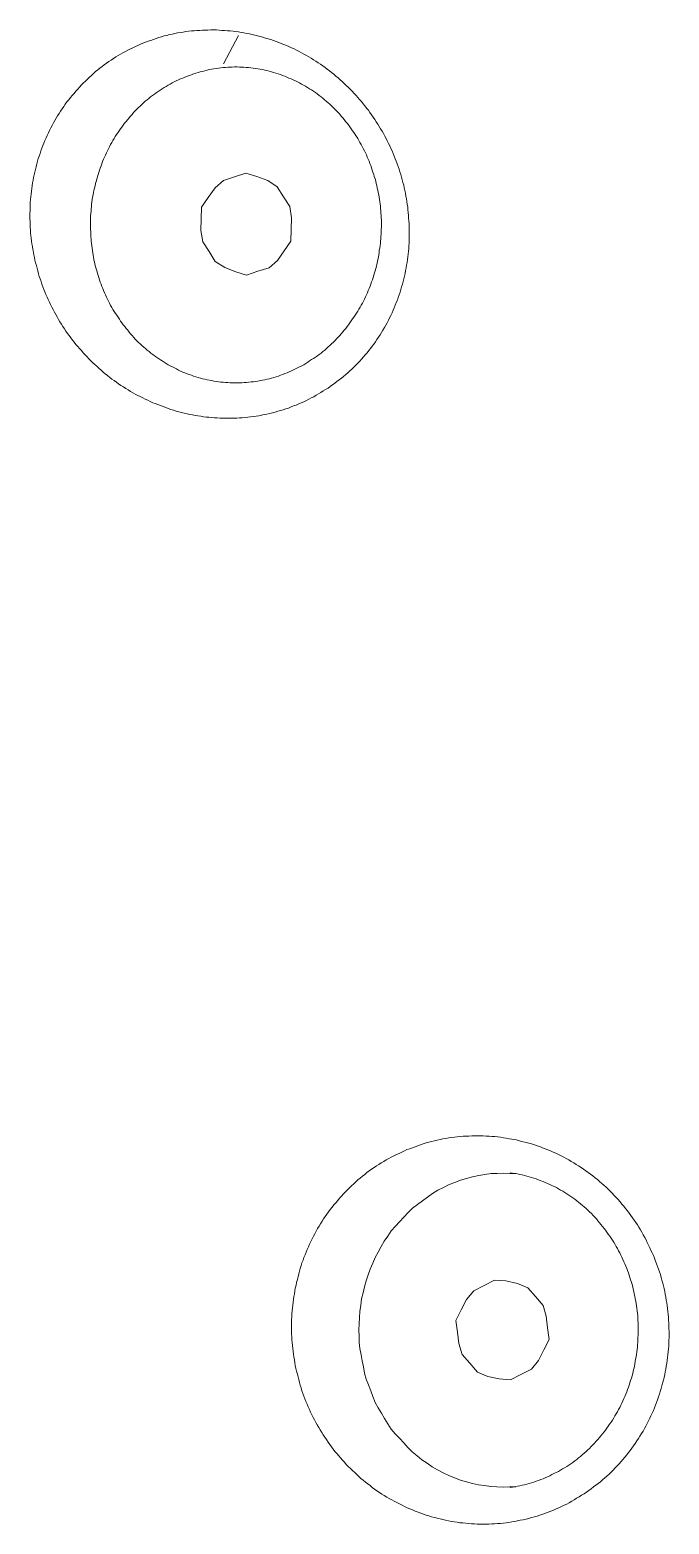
# Model space of a CAD drawing. Extents: x -5208 to -4788, y -2139 to -1842.
# Drawn here: x -5032.27 to -5026.02, y -2055.17 to -2040.55 of the extents above; entities that cross this region are included whole.
import ezdxf

# ---------------------------------------------------------------- set-up
doc = ezdxf.new("R2010")
doc.units = 0
doc.header["$LTSCALE"] = 7
doc.layers.add('Trimetric', color=7, linetype='CONTINUOUS')

msp = doc.modelspace()

# ---------------------------------------------------------------- linework, layer by layer
at = {"layer": 'Trimetric', "color": 0, "linetype": 'Continuous', "lineweight": 18}
for points in [[(-5030.283, -2040.562), (-5030.311, -2040.561), (-5030.338, -2040.559), (-5030.365, -2040.557), (-5030.392, -2040.555), (-5030.419, -2040.553), (-5030.446, -2040.551), (-5030.473, -2040.55), (-5030.5, -2040.551), (-5030.528, -2040.552), (-5030.555, -2040.553), (-5030.582, -2040.554), (-5030.609, -2040.555), (-5030.636, -2040.556), (-5030.663, -2040.558), (-5030.69, -2040.561), (-5030.717, -2040.564), (-5030.744, -2040.567), (-5030.771, -2040.572), (-5030.798, -2040.576), (-5030.825, -2040.58), (-5030.851, -2040.586), (-5030.878, -2040.591), (-5030.904, -2040.597), (-5030.931, -2040.604), (-5030.957, -2040.61), (-5030.983, -2040.618), (-5031.009, -2040.626), (-5031.035, -2040.635), (-5031.06, -2040.644), (-5031.086, -2040.653), (-5031.112, -2040.662), (-5031.137, -2040.671), (-5031.163, -2040.68), (-5031.188, -2040.691), (-5031.212, -2040.702), (-5031.237, -2040.714), (-5031.261, -2040.726), (-5031.286, -2040.737), (-5031.311, -2040.749), (-5031.335, -2040.761), (-5031.359, -2040.774), (-5031.382, -2040.787), (-5031.406, -2040.801), (-5031.429, -2040.815), (-5031.452, -2040.83), (-5031.475, -2040.845), (-5031.497, -2040.86), (-5031.519, -2040.876), (-5031.541, -2040.892), (-5031.563, -2040.908), (-5031.584, -2040.925), (-5031.605, -2040.942), (-5031.627, -2040.959), (-5031.647, -2040.977), (-5031.666, -2040.996), (-5031.686, -2041.014), (-5031.706, -2041.033), (-5031.726, -2041.052), (-5031.746, -2041.07), (-5031.765, -2041.089), (-5031.783, -2041.11), (-5031.801, -2041.13), (-5031.819, -2041.151), (-5031.836, -2041.171), (-5031.854, -2041.192), (-5031.872, -2041.212), (-5031.889, -2041.233), (-5031.906, -2041.255), (-5031.922, -2041.277), (-5031.937, -2041.299), (-5031.953, -2041.321), (-5031.968, -2041.344), (-5031.983, -2041.367), (-5031.997, -2041.39), (-5032.011, -2041.413), (-5032.024, -2041.437), (-5032.038, -2041.46), (-5032.05, -2041.485), (-5032.063, -2041.509), (-5032.076, -2041.533), (-5032.087, -2041.557), (-5032.099, -2041.582), (-5032.11, -2041.607), (-5032.121, -2041.632), (-5032.131, -2041.657), (-5032.141, -2041.682), (-5032.151, -2041.707), (-5032.16, -2041.733), (-5032.169, -2041.758), (-5032.178, -2041.784), (-5032.186, -2041.81), (-5032.194, -2041.836), (-5032.201, -2041.862), (-5032.208, -2041.889), (-5032.214, -2041.915), (-5032.22, -2041.942), (-5032.227, -2041.968), (-5032.232, -2041.995), (-5032.237, -2042.021), (-5032.242, -2042.048), (-5032.246, -2042.075), (-5032.25, -2042.102), (-5032.253, -2042.129), (-5032.257, -2042.156), (-5032.259, -2042.183), (-5032.261, -2042.21), (-5032.264, -2042.237), (-5032.265, -2042.264), (-5032.266, -2042.291), (-5032.267, -2042.318), (-5032.268, -2042.345), (-5032.268, -2042.373), (-5032.268, -2042.4), (-5032.267, -2042.427), (-5032.266, -2042.454), (-5032.264, -2042.481), (-5032.263, -2042.508), (-5032.261, -2042.535), (-5032.258, -2042.562), (-5032.255, -2042.589), (-5032.252, -2042.616), (-5032.248, -2042.643), (-5032.243, -2042.67), (-5032.238, -2042.697), (-5032.233, -2042.723), (-5032.229, -2042.75), (-5032.224, -2042.777), (-5032.219, -2042.804), (-5032.212, -2042.83), (-5032.205, -2042.856), (-5032.197, -2042.882), (-5032.19, -2042.908), (-5032.183, -2042.935), (-5032.176, -2042.961), (-5032.168, -2042.987), (-5032.159, -2043.013), (-5032.15, -2043.038), (-5032.141, -2043.064), (-5032.131, -2043.089), (-5032.121, -2043.114), (-5032.111, -2043.139), (-5032.1, -2043.164), (-5032.089, -2043.189), (-5032.077, -2043.214), (-5032.066, -2043.238), (-5032.054, -2043.263), (-5032.041, -2043.287), (-5032.028, -2043.311), (-5032.016, -2043.335), (-5032.002, -2043.358), (-5031.988, -2043.382), (-5031.975, -2043.405), (-5031.96, -2043.428), (-5031.945, -2043.451), (-5031.931, -2043.474), (-5031.916, -2043.496), (-5031.9, -2043.519), (-5031.884, -2043.541), (-5031.868, -2043.563), (-5031.852, -2043.584), (-5031.835, -2043.606), (-5031.818, -2043.627), (-5031.8, -2043.648), (-5031.782, -2043.668), (-5031.764, -2043.688), (-5031.746, -2043.708), (-5031.728, -2043.728), (-5031.709, -2043.748), (-5031.691, -2043.769), (-5031.672, -2043.788), (-5031.652, -2043.806), (-5031.632, -2043.824), (-5031.612, -2043.843), (-5031.592, -2043.861), (-5031.572, -2043.88), (-5031.552, -2043.898), (-5031.531, -2043.915), (-5031.509, -2043.932), (-5031.488, -2043.949), (-5031.467, -2043.966), (-5031.445, -2043.981), (-5031.423, -2043.997), (-5031.401, -2044.013), (-5031.378, -2044.028), (-5031.355, -2044.043), (-5031.332, -2044.058), (-5031.309, -2044.072), (-5031.286, -2044.086), (-5031.262, -2044.1), (-5031.239, -2044.113), (-5031.214, -2044.125), (-5031.19, -2044.137), (-5031.166, -2044.149), (-5031.141, -2044.161), (-5031.117, -2044.173), (-5031.093, -2044.185), (-5031.068, -2044.197), (-5031.043, -2044.206), (-5031.017, -2044.216), (-5030.992, -2044.226), (-5030.966, -2044.235), (-5030.941, -2044.245), (-5030.916, -2044.254), (-5030.89, -2044.263), (-5030.864, -2044.271), (-5030.838, -2044.279), (-5030.812, -2044.286), (-5030.785, -2044.293), (-5030.759, -2044.299), (-5030.732, -2044.306), (-5030.706, -2044.311), (-5030.679, -2044.316), (-5030.653, -2044.321), (-5030.626, -2044.326), (-5030.599, -2044.33), (-5030.572, -2044.334), (-5030.545, -2044.337), (-5030.518, -2044.34), (-5030.491, -2044.342), (-5030.464, -2044.345), (-5030.437, -2044.346), (-5030.41, -2044.348), (-5030.382, -2044.349), (-5030.355, -2044.349), (-5030.328, -2044.349), (-5030.301, -2044.349), (-5030.274, -2044.349), (-5030.247, -2044.347), (-5030.22, -2044.346), (-5030.192, -2044.344), (-5030.165, -2044.342), (-5030.138, -2044.339), (-5030.111, -2044.336), (-5030.084, -2044.332), (-5030.058, -2044.328), (-5030.031, -2044.324), (-5030.004, -2044.319), (-5029.977, -2044.314), (-5029.951, -2044.308), (-5029.924, -2044.302), (-5029.898, -2044.296), (-5029.872, -2044.288), (-5029.845, -2044.281), (-5029.819, -2044.274), (-5029.794, -2044.266), (-5029.768, -2044.257), (-5029.742, -2044.249), (-5029.716, -2044.239), (-5029.691, -2044.229), (-5029.666, -2044.22), (-5029.641, -2044.209), (-5029.616, -2044.199), (-5029.591, -2044.187), (-5029.566, -2044.176), (-5029.542, -2044.164), (-5029.518, -2044.151), (-5029.494, -2044.139), (-5029.471, -2044.124), (-5029.447, -2044.11), (-5029.424, -2044.096), (-5029.401, -2044.082), (-5029.378, -2044.068), (-5029.354, -2044.054), (-5029.332, -2044.039), (-5029.31, -2044.022), (-5029.289, -2044.006), (-5029.267, -2043.989), (-5029.245, -2043.973), (-5029.224, -2043.957), (-5029.202, -2043.94), (-5029.182, -2043.922), (-5029.161, -2043.904), (-5029.141, -2043.886), (-5029.121, -2043.868), (-5029.102, -2043.849), (-5029.082, -2043.83), (-5029.063, -2043.81), (-5029.045, -2043.791), (-5029.026, -2043.771), (-5029.008, -2043.75), (-5028.991, -2043.73), (-5028.973, -2043.709), (-5028.956, -2043.688), (-5028.939, -2043.666), (-5028.923, -2043.644), (-5028.907, -2043.623), (-5028.891, -2043.601), (-5028.876, -2043.578), (-5028.861, -2043.555), (-5028.846, -2043.533), (-5028.832, -2043.51), (-5028.818, -2043.486), (-5028.804, -2043.463), (-5028.791, -2043.439), (-5028.778, -2043.415), (-5028.765, -2043.391), (-5028.753, -2043.367), (-5028.741, -2043.343), (-5028.729, -2043.318), (-5028.718, -2043.293), (-5028.707, -2043.268), (-5028.697, -2043.243), (-5028.687, -2043.218), (-5028.677, -2043.193), (-5028.668, -2043.167), (-5028.659, -2043.141), (-5028.651, -2043.116), (-5028.643, -2043.09), (-5028.635, -2043.063), (-5028.627, -2043.037), (-5028.62, -2043.011), (-5028.614, -2042.985), (-5028.608, -2042.958), (-5028.601, -2042.932), (-5028.596, -2042.905), (-5028.591, -2042.878), (-5028.586, -2042.852), (-5028.582, -2042.825), (-5028.578, -2042.798), (-5028.575, -2042.771), (-5028.571, -2042.744), (-5028.569, -2042.717), (-5028.566, -2042.69), (-5028.564, -2042.663), (-5028.563, -2042.636), (-5028.563, -2042.609), (-5028.562, -2042.582), (-5028.562, -2042.554), (-5028.562, -2042.527), (-5028.561, -2042.5), (-5028.561, -2042.473), (-5028.563, -2042.446), (-5028.565, -2042.419), (-5028.567, -2042.392), (-5028.569, -2042.365), (-5028.571, -2042.337), (-5028.574, -2042.31), (-5028.576, -2042.283), (-5028.58, -2042.256), (-5028.584, -2042.23), (-5028.588, -2042.203), (-5028.593, -2042.176), (-5028.598, -2042.149), (-5028.604, -2042.123), (-5028.609, -2042.096), (-5028.615, -2042.07), (-5028.622, -2042.043), (-5028.629, -2042.017), (-5028.636, -2041.991), (-5028.644, -2041.965), (-5028.652, -2041.939), (-5028.66, -2041.913), (-5028.669, -2041.887), (-5028.678, -2041.862), (-5028.687, -2041.836), (-5028.697, -2041.811), (-5028.708, -2041.786), (-5028.718, -2041.76), (-5028.728, -2041.735), (-5028.74, -2041.711), (-5028.751, -2041.686), (-5028.763, -2041.661), (-5028.775, -2041.637), (-5028.787, -2041.613), (-5028.8, -2041.589), (-5028.813, -2041.565), (-5028.826, -2041.541), (-5028.84, -2041.518), (-5028.854, -2041.495), (-5028.868, -2041.472), (-5028.883, -2041.449), (-5028.898, -2041.426), (-5028.913, -2041.404), (-5028.929, -2041.381), (-5028.945, -2041.359), (-5028.96, -2041.337), (-5028.977, -2041.316), (-5028.994, -2041.294), (-5029.011, -2041.273), (-5029.028, -2041.252), (-5029.046, -2041.232), (-5029.063, -2041.211), (-5029.081, -2041.191), (-5029.1, -2041.171), (-5029.119, -2041.151), (-5029.137, -2041.131), (-5029.157, -2041.112), (-5029.176, -2041.093), (-5029.196, -2041.075), (-5029.216, -2041.056), (-5029.236, -2041.038), (-5029.256, -2041.02), (-5029.277, -2041.002), (-5029.298, -2040.985), (-5029.319, -2040.968), (-5029.34, -2040.951), (-5029.362, -2040.935), (-5029.384, -2040.918), (-5029.406, -2040.903), (-5029.428, -2040.887), (-5029.451, -2040.872), (-5029.474, -2040.857), (-5029.496, -2040.842), (-5029.519, -2040.828), (-5029.543, -2040.814), (-5029.566, -2040.801), (-5029.59, -2040.787), (-5029.614, -2040.774), (-5029.638, -2040.762), (-5029.662, -2040.749), (-5029.686, -2040.737), (-5029.711, -2040.726), (-5029.736, -2040.714), (-5029.76, -2040.703), (-5029.785, -2040.693), (-5029.811, -2040.682), (-5029.836, -2040.673), (-5029.861, -2040.663), (-5029.887, -2040.654), (-5029.913, -2040.645), (-5029.939, -2040.637), (-5029.965, -2040.63), (-5029.991, -2040.623), (-5030.017, -2040.616), (-5030.044, -2040.609), (-5030.07, -2040.602), (-5030.096, -2040.595), (-5030.123, -2040.589), (-5030.149, -2040.585), (-5030.176, -2040.58), (-5030.203, -2040.576), (-5030.23, -2040.571), (-5030.257, -2040.567)], [(-5030.265, -2044.003), (-5030.288, -2044.002), (-5030.311, -2044.002), (-5030.333, -2044.001), (-5030.356, -2043.999), (-5030.379, -2043.997), (-5030.401, -2043.995), (-5030.424, -2043.992), (-5030.446, -2043.989), (-5030.469, -2043.985), (-5030.491, -2043.981), (-5030.514, -2043.977), (-5030.536, -2043.973), (-5030.558, -2043.967), (-5030.58, -2043.962), (-5030.602, -2043.956), (-5030.624, -2043.95), (-5030.646, -2043.943), (-5030.668, -2043.936), (-5030.689, -2043.929), (-5030.711, -2043.922), (-5030.732, -2043.914), (-5030.753, -2043.905), (-5030.774, -2043.897), (-5030.795, -2043.887), (-5030.815, -2043.878), (-5030.836, -2043.867), (-5030.856, -2043.857), (-5030.876, -2043.846), (-5030.896, -2043.836), (-5030.916, -2043.825), (-5030.936, -2043.814), (-5030.955, -2043.802), (-5030.974, -2043.789), (-5030.993, -2043.777), (-5031.012, -2043.764), (-5031.031, -2043.751), (-5031.05, -2043.739), (-5031.068, -2043.725), (-5031.086, -2043.712), (-5031.104, -2043.697), (-5031.122, -2043.683), (-5031.139, -2043.668), (-5031.156, -2043.653), (-5031.173, -2043.638), (-5031.189, -2043.622), (-5031.206, -2043.607), (-5031.222, -2043.591), (-5031.238, -2043.574), (-5031.253, -2043.558), (-5031.269, -2043.541), (-5031.284, -2043.524), (-5031.298, -2043.506), (-5031.312, -2043.489), (-5031.327, -2043.471), (-5031.341, -2043.453), (-5031.356, -2043.436), (-5031.369, -2043.417), (-5031.382, -2043.399), (-5031.394, -2043.38), (-5031.407, -2043.361), (-5031.42, -2043.342), (-5031.432, -2043.323), (-5031.445, -2043.304), (-5031.456, -2043.284), (-5031.468, -2043.265), (-5031.479, -2043.245), (-5031.49, -2043.225), (-5031.5, -2043.205), (-5031.51, -2043.184), (-5031.52, -2043.164), (-5031.529, -2043.143), (-5031.539, -2043.122), (-5031.548, -2043.101), (-5031.556, -2043.08), (-5031.565, -2043.059), (-5031.573, -2043.038), (-5031.58, -2043.017), (-5031.588, -2042.995), (-5031.595, -2042.973), (-5031.602, -2042.952), (-5031.609, -2042.93), (-5031.615, -2042.908), (-5031.621, -2042.886), (-5031.627, -2042.864), (-5031.632, -2042.842), (-5031.637, -2042.82), (-5031.642, -2042.798), (-5031.647, -2042.775), (-5031.651, -2042.753), (-5031.654, -2042.731), (-5031.657, -2042.708), (-5031.66, -2042.686), (-5031.663, -2042.663), (-5031.666, -2042.64), (-5031.669, -2042.618), (-5031.671, -2042.595), (-5031.672, -2042.573), (-5031.673, -2042.55), (-5031.674, -2042.527), (-5031.675, -2042.504), (-5031.676, -2042.482), (-5031.676, -2042.459), (-5031.677, -2042.436), (-5031.676, -2042.413), (-5031.675, -2042.391), (-5031.675, -2042.368), (-5031.673, -2042.345), (-5031.671, -2042.323), (-5031.669, -2042.3), (-5031.667, -2042.277), (-5031.665, -2042.255), (-5031.662, -2042.232), (-5031.659, -2042.21), (-5031.655, -2042.187), (-5031.651, -2042.165), (-5031.647, -2042.142), (-5031.642, -2042.12), (-5031.637, -2042.098), (-5031.631, -2042.076), (-5031.626, -2042.054), (-5031.621, -2042.032), (-5031.615, -2042.01), (-5031.609, -2041.988), (-5031.602, -2041.966), (-5031.595, -2041.945), (-5031.587, -2041.923), (-5031.58, -2041.902), (-5031.573, -2041.88), (-5031.565, -2041.859), (-5031.557, -2041.837), (-5031.549, -2041.816), (-5031.54, -2041.795), (-5031.53, -2041.775), (-5031.521, -2041.754), (-5031.511, -2041.734), (-5031.501, -2041.713), (-5031.49, -2041.693), (-5031.479, -2041.673), (-5031.469, -2041.653), (-5031.457, -2041.633), (-5031.445, -2041.614), (-5031.434, -2041.594), (-5031.421, -2041.575), (-5031.408, -2041.557), (-5031.395, -2041.538), (-5031.382, -2041.519), (-5031.369, -2041.501), (-5031.356, -2041.482), (-5031.343, -2041.464), (-5031.328, -2041.446), (-5031.314, -2041.429), (-5031.299, -2041.412), (-5031.284, -2041.394), (-5031.269, -2041.377), (-5031.255, -2041.36), (-5031.239, -2041.343), (-5031.223, -2041.327), (-5031.207, -2041.311), (-5031.191, -2041.295), (-5031.174, -2041.279), (-5031.157, -2041.264), (-5031.14, -2041.249), (-5031.123, -2041.235), (-5031.105, -2041.22), (-5031.088, -2041.206), (-5031.069, -2041.192), (-5031.051, -2041.178), (-5031.033, -2041.165), (-5031.014, -2041.152), (-5030.995, -2041.139), (-5030.976, -2041.127), (-5030.957, -2041.115), (-5030.937, -2041.103), (-5030.918, -2041.091), (-5030.898, -2041.08), (-5030.878, -2041.069), (-5030.858, -2041.059), (-5030.838, -2041.049), (-5030.817, -2041.039), (-5030.796, -2041.029), (-5030.775, -2041.021), (-5030.754, -2041.013), (-5030.733, -2041.005), (-5030.712, -2040.997), (-5030.69, -2040.989), (-5030.669, -2040.981), (-5030.647, -2040.973), (-5030.625, -2040.968), (-5030.603, -2040.962), (-5030.581, -2040.956), (-5030.559, -2040.95), (-5030.537, -2040.945), (-5030.515, -2040.939), (-5030.493, -2040.935), (-5030.471, -2040.931), (-5030.448, -2040.927), (-5030.426, -2040.924), (-5030.403, -2040.921), (-5030.38, -2040.919), (-5030.358, -2040.917), (-5030.335, -2040.916), (-5030.312, -2040.914), (-5030.29, -2040.914), (-5030.267, -2040.913), (-5030.244, -2040.913), (-5030.221, -2040.914), (-5030.199, -2040.915), (-5030.176, -2040.915), (-5030.153, -2040.917), (-5030.131, -2040.919), (-5030.108, -2040.921), (-5030.085, -2040.924), (-5030.063, -2040.927), (-5030.04, -2040.931), (-5030.018, -2040.935), (-5029.996, -2040.939), (-5029.973, -2040.944), (-5029.951, -2040.949), (-5029.929, -2040.955), (-5029.908, -2040.962), (-5029.886, -2040.968), (-5029.864, -2040.974), (-5029.842, -2040.98), (-5029.82, -2040.987), (-5029.799, -2040.996), (-5029.778, -2041.004), (-5029.757, -2041.013), (-5029.736, -2041.021), (-5029.715, -2041.029), (-5029.694, -2041.038), (-5029.673, -2041.048), (-5029.653, -2041.058), (-5029.633, -2041.069), (-5029.613, -2041.08), (-5029.593, -2041.091), (-5029.573, -2041.102), (-5029.554, -2041.114), (-5029.535, -2041.126), (-5029.515, -2041.138), (-5029.497, -2041.151), (-5029.478, -2041.164), (-5029.459, -2041.177), (-5029.441, -2041.191), (-5029.423, -2041.205), (-5029.405, -2041.219), (-5029.388, -2041.233), (-5029.371, -2041.248), (-5029.353, -2041.263), (-5029.336, -2041.278), (-5029.32, -2041.294), (-5029.303, -2041.309), (-5029.287, -2041.325), (-5029.271, -2041.342), (-5029.256, -2041.358), (-5029.24, -2041.375), (-5029.226, -2041.393), (-5029.211, -2041.41), (-5029.197, -2041.428), (-5029.183, -2041.445), (-5029.168, -2041.463), (-5029.154, -2041.48), (-5029.14, -2041.499), (-5029.128, -2041.518), (-5029.115, -2041.537), (-5029.102, -2041.555), (-5029.09, -2041.574), (-5029.077, -2041.593), (-5029.064, -2041.612), (-5029.053, -2041.632), (-5029.042, -2041.652), (-5029.031, -2041.671), (-5029.02, -2041.692), (-5029.01, -2041.712), (-5028.999, -2041.732), (-5028.989, -2041.753), (-5028.98, -2041.773), (-5028.971, -2041.794), (-5028.962, -2041.815), (-5028.953, -2041.836), (-5028.945, -2041.857), (-5028.936, -2041.878), (-5028.929, -2041.9), (-5028.922, -2041.921), (-5028.915, -2041.943), (-5028.908, -2041.965), (-5028.902, -2041.986), (-5028.895, -2042.008), (-5028.888, -2042.03), (-5028.883, -2042.052), (-5028.878, -2042.074), (-5028.874, -2042.097), (-5028.869, -2042.119), (-5028.864, -2042.141), (-5028.859, -2042.163), (-5028.855, -2042.186), (-5028.851, -2042.208), (-5028.848, -2042.231), (-5028.845, -2042.253), (-5028.842, -2042.276), (-5028.84, -2042.298), (-5028.838, -2042.321), (-5028.837, -2042.344), (-5028.835, -2042.366), (-5028.834, -2042.389), (-5028.833, -2042.412), (-5028.833, -2042.435), (-5028.833, -2042.457), (-5028.833, -2042.48), (-5028.834, -2042.503), (-5028.835, -2042.525), (-5028.836, -2042.548), (-5028.838, -2042.571), (-5028.839, -2042.594), (-5028.84, -2042.616), (-5028.843, -2042.639), (-5028.846, -2042.661), (-5028.849, -2042.684), (-5028.853, -2042.706), (-5028.856, -2042.729), (-5028.859, -2042.751), (-5028.862, -2042.774), (-5028.867, -2042.796), (-5028.872, -2042.818), (-5028.877, -2042.841), (-5028.882, -2042.863), (-5028.888, -2042.885), (-5028.894, -2042.907), (-5028.9, -2042.928), (-5028.907, -2042.95), (-5028.914, -2042.972), (-5028.921, -2042.994), (-5028.928, -2043.015), (-5028.936, -2043.036), (-5028.944, -2043.058), (-5028.952, -2043.079), (-5028.961, -2043.1), (-5028.97, -2043.121), (-5028.979, -2043.141), (-5028.989, -2043.162), (-5028.999, -2043.183), (-5029.009, -2043.203), (-5029.019, -2043.223), (-5029.03, -2043.243), (-5029.041, -2043.263), (-5029.052, -2043.283), (-5029.064, -2043.303), (-5029.076, -2043.322), (-5029.088, -2043.341), (-5029.101, -2043.36), (-5029.114, -2043.378), (-5029.127, -2043.397), (-5029.14, -2043.416), (-5029.153, -2043.434), (-5029.166, -2043.453), (-5029.181, -2043.47), (-5029.196, -2043.487), (-5029.211, -2043.505), (-5029.225, -2043.522), (-5029.24, -2043.539), (-5029.255, -2043.557), (-5029.27, -2043.573), (-5029.286, -2043.589), (-5029.302, -2043.606), (-5029.319, -2043.621), (-5029.336, -2043.637), (-5029.352, -2043.652), (-5029.369, -2043.667), (-5029.387, -2043.682), (-5029.404, -2043.696), (-5029.422, -2043.711), (-5029.44, -2043.724), (-5029.458, -2043.738), (-5029.477, -2043.751), (-5029.496, -2043.764), (-5029.515, -2043.776), (-5029.534, -2043.788), (-5029.553, -2043.8), (-5029.572, -2043.813), (-5029.592, -2043.825), (-5029.612, -2043.835), (-5029.632, -2043.846), (-5029.652, -2043.856), (-5029.673, -2043.866), (-5029.693, -2043.876), (-5029.713, -2043.886), (-5029.734, -2043.896), (-5029.755, -2043.905), (-5029.776, -2043.913), (-5029.797, -2043.921), (-5029.819, -2043.929), (-5029.84, -2043.936), (-5029.862, -2043.943), (-5029.884, -2043.949), (-5029.906, -2043.956), (-5029.928, -2043.962), (-5029.95, -2043.967), (-5029.972, -2043.972), (-5029.994, -2043.977), (-5030.016, -2043.981), (-5030.039, -2043.985), (-5030.061, -2043.989), (-5030.084, -2043.992), (-5030.106, -2043.994), (-5030.129, -2043.997), (-5030.152, -2043.999), (-5030.174, -2044), (-5030.197, -2044.002), (-5030.22, -2044.002), (-5030.243, -2044.003)], [(-5029.717, -2042.617), (-5029.715, -2042.502), (-5029.712, -2042.388), (-5029.729, -2042.278), (-5029.79, -2042.182), (-5029.852, -2042.085), (-5029.943, -2042.025), (-5030.051, -2041.984), (-5030.158, -2041.953), (-5030.267, -2041.989), (-5030.376, -2042.024), (-5030.459, -2042.096), (-5030.525, -2042.19), (-5030.591, -2042.284), (-5030.593, -2042.398), (-5030.596, -2042.513), (-5030.579, -2042.623), (-5030.517, -2042.719), (-5030.456, -2042.816), (-5030.364, -2042.876), (-5030.257, -2042.917), (-5030.15, -2042.948), (-5030.041, -2042.912), (-5029.931, -2042.877), (-5029.849, -2042.805), (-5029.783, -2042.711)], [(-5027.696, -2051.378), (-5027.724, -2051.376), (-5027.753, -2051.374), (-5027.781, -2051.373), (-5027.809, -2051.371), (-5027.837, -2051.369), (-5027.865, -2051.367), (-5027.894, -2051.367), (-5027.922, -2051.368), (-5027.95, -2051.369), (-5027.979, -2051.371), (-5028.007, -2051.372), (-5028.035, -2051.373), (-5028.063, -2051.374), (-5028.091, -2051.378), (-5028.119, -2051.381), (-5028.148, -2051.384), (-5028.175, -2051.389), (-5028.203, -2051.393), (-5028.231, -2051.398), (-5028.259, -2051.404), (-5028.287, -2051.409), (-5028.314, -2051.416), (-5028.342, -2051.423), (-5028.369, -2051.43), (-5028.396, -2051.438), (-5028.423, -2051.446), (-5028.45, -2051.456), (-5028.476, -2051.465), (-5028.503, -2051.475), (-5028.53, -2051.484), (-5028.556, -2051.494), (-5028.583, -2051.503), (-5028.608, -2051.516), (-5028.634, -2051.528), (-5028.659, -2051.54), (-5028.685, -2051.552), (-5028.711, -2051.564), (-5028.736, -2051.576), (-5028.761, -2051.59), (-5028.786, -2051.603), (-5028.81, -2051.618), (-5028.834, -2051.632), (-5028.858, -2051.647), (-5028.882, -2051.663), (-5028.905, -2051.679), (-5028.928, -2051.695), (-5028.951, -2051.712), (-5028.974, -2051.728), (-5028.996, -2051.746), (-5029.019, -2051.763), (-5029.041, -2051.781), (-5029.062, -2051.8), (-5029.082, -2051.819), (-5029.103, -2051.838), (-5029.124, -2051.857), (-5029.145, -2051.877), (-5029.165, -2051.896), (-5029.185, -2051.916), (-5029.204, -2051.937), (-5029.223, -2051.958), (-5029.242, -2051.979), (-5029.26, -2052.001), (-5029.279, -2052.022), (-5029.298, -2052.043), (-5029.315, -2052.065), (-5029.332, -2052.088), (-5029.349, -2052.11), (-5029.366, -2052.133), (-5029.382, -2052.157), (-5029.398, -2052.18), (-5029.413, -2052.204), (-5029.428, -2052.228), (-5029.442, -2052.252), (-5029.457, -2052.276), (-5029.471, -2052.301), (-5029.484, -2052.326), (-5029.498, -2052.351), (-5029.51, -2052.376), (-5029.523, -2052.402), (-5029.535, -2052.427), (-5029.546, -2052.453), (-5029.558, -2052.479), (-5029.569, -2052.505), (-5029.579, -2052.531), (-5029.59, -2052.557), (-5029.599, -2052.584), (-5029.609, -2052.611), (-5029.617, -2052.638), (-5029.626, -2052.665), (-5029.634, -2052.692), (-5029.641, -2052.719), (-5029.647, -2052.747), (-5029.654, -2052.774), (-5029.661, -2052.802), (-5029.667, -2052.829), (-5029.674, -2052.857), (-5029.68, -2052.884), (-5029.683, -2052.912), (-5029.687, -2052.94), (-5029.691, -2052.968), (-5029.695, -2052.996), (-5029.699, -2053.024), (-5029.703, -2053.052), (-5029.705, -2053.08), (-5029.707, -2053.109), (-5029.709, -2053.137), (-5029.71, -2053.165), (-5029.711, -2053.193), (-5029.711, -2053.222), (-5029.712, -2053.25), (-5029.711, -2053.278), (-5029.71, -2053.307), (-5029.709, -2053.335), (-5029.707, -2053.363), (-5029.705, -2053.391), (-5029.703, -2053.419), (-5029.7, -2053.447), (-5029.695, -2053.475), (-5029.691, -2053.503), (-5029.687, -2053.531), (-5029.683, -2053.559), (-5029.679, -2053.587), (-5029.674, -2053.615), (-5029.668, -2053.643), (-5029.661, -2053.67), (-5029.654, -2053.698), (-5029.647, -2053.725), (-5029.641, -2053.753), (-5029.634, -2053.78), (-5029.627, -2053.807), (-5029.618, -2053.834), (-5029.609, -2053.861), (-5029.6, -2053.888), (-5029.59, -2053.914), (-5029.581, -2053.941), (-5029.57, -2053.967), (-5029.559, -2053.993), (-5029.548, -2054.019), (-5029.537, -2054.045), (-5029.525, -2054.071), (-5029.513, -2054.096), (-5029.5, -2054.122), (-5029.488, -2054.147), (-5029.473, -2054.172), (-5029.459, -2054.196), (-5029.445, -2054.22), (-5029.43, -2054.245), (-5029.416, -2054.269), (-5029.402, -2054.294), (-5029.387, -2054.317), (-5029.37, -2054.34), (-5029.353, -2054.363), (-5029.337, -2054.386), (-5029.32, -2054.409), (-5029.304, -2054.432), (-5029.287, -2054.455), (-5029.269, -2054.476), (-5029.25, -2054.498), (-5029.232, -2054.519), (-5029.213, -2054.54), (-5029.194, -2054.561), (-5029.176, -2054.583), (-5029.156, -2054.603), (-5029.136, -2054.623), (-5029.115, -2054.642), (-5029.094, -2054.661), (-5029.074, -2054.681), (-5029.053, -2054.7), (-5029.033, -2054.719), (-5029.011, -2054.737), (-5028.989, -2054.755), (-5028.967, -2054.773), (-5028.944, -2054.79), (-5028.922, -2054.807), (-5028.899, -2054.824), (-5028.876, -2054.84), (-5028.852, -2054.856), (-5028.829, -2054.872), (-5028.805, -2054.887), (-5028.781, -2054.901), (-5028.757, -2054.916), (-5028.732, -2054.93), (-5028.707, -2054.943), (-5028.682, -2054.956), (-5028.656, -2054.968), (-5028.631, -2054.981), (-5028.606, -2054.993), (-5028.58, -2055.006), (-5028.554, -2055.018), (-5028.528, -2055.028), (-5028.502, -2055.038), (-5028.475, -2055.048), (-5028.449, -2055.058), (-5028.422, -2055.068), (-5028.396, -2055.078), (-5028.369, -2055.086), (-5028.342, -2055.094), (-5028.315, -2055.102), (-5028.287, -2055.109), (-5028.26, -2055.116), (-5028.232, -2055.122), (-5028.205, -2055.128), (-5028.177, -2055.134), (-5028.149, -2055.139), (-5028.121, -2055.144), (-5028.093, -2055.148), (-5028.065, -2055.152), (-5028.037, -2055.155), (-5028.009, -2055.158), (-5027.981, -2055.16), (-5027.953, -2055.163), (-5027.924, -2055.164), (-5027.896, -2055.165), (-5027.868, -2055.166), (-5027.84, -2055.166), (-5027.811, -2055.166), (-5027.783, -2055.165), (-5027.755, -2055.164), (-5027.727, -2055.163), (-5027.698, -2055.161), (-5027.67, -2055.159), (-5027.642, -2055.156), (-5027.614, -2055.152), (-5027.586, -2055.149), (-5027.558, -2055.144), (-5027.53, -2055.14), (-5027.502, -2055.135), (-5027.475, -2055.129), (-5027.447, -2055.123), (-5027.419, -2055.117), (-5027.392, -2055.11), (-5027.365, -2055.102), (-5027.337, -2055.095), (-5027.31, -2055.087), (-5027.283, -2055.078), (-5027.256, -2055.069), (-5027.23, -2055.06), (-5027.203, -2055.05), (-5027.177, -2055.039), (-5027.151, -2055.029), (-5027.125, -2055.018), (-5027.099, -2055.007), (-5027.073, -2054.995), (-5027.048, -2054.982), (-5027.022, -2054.97), (-5026.997, -2054.957), (-5026.973, -2054.942), (-5026.949, -2054.928), (-5026.925, -2054.913), (-5026.9, -2054.898), (-5026.876, -2054.884), (-5026.852, -2054.869), (-5026.828, -2054.854), (-5026.806, -2054.837), (-5026.783, -2054.82), (-5026.761, -2054.803), (-5026.738, -2054.786), (-5026.715, -2054.769), (-5026.693, -2054.752), (-5026.671, -2054.733), (-5026.65, -2054.714), (-5026.629, -2054.696), (-5026.608, -2054.676), (-5026.588, -2054.657), (-5026.568, -2054.637), (-5026.548, -2054.617), (-5026.528, -2054.597), (-5026.509, -2054.576), (-5026.49, -2054.555), (-5026.472, -2054.533), (-5026.453, -2054.512), (-5026.435, -2054.49), (-5026.418, -2054.467), (-5026.401, -2054.445), (-5026.384, -2054.422), (-5026.368, -2054.399), (-5026.352, -2054.376), (-5026.336, -2054.353), (-5026.32, -2054.329), (-5026.306, -2054.305), (-5026.291, -2054.281), (-5026.276, -2054.256), (-5026.263, -2054.232), (-5026.249, -2054.207), (-5026.235, -2054.182), (-5026.223, -2054.157), (-5026.21, -2054.131), (-5026.198, -2054.106), (-5026.186, -2054.08), (-5026.175, -2054.054), (-5026.164, -2054.028), (-5026.154, -2054.002), (-5026.144, -2053.975), (-5026.134, -2053.949), (-5026.124, -2053.922), (-5026.116, -2053.895), (-5026.107, -2053.868), (-5026.099, -2053.841), (-5026.091, -2053.814), (-5026.084, -2053.787), (-5026.077, -2053.759), (-5026.07, -2053.732), (-5026.064, -2053.704), (-5026.059, -2053.677), (-5026.053, -2053.649), (-5026.049, -2053.621), (-5026.044, -2053.593), (-5026.039, -2053.565), (-5026.036, -2053.537), (-5026.033, -2053.509), (-5026.03, -2053.481), (-5026.027, -2053.453), (-5026.025, -2053.424), (-5026.024, -2053.396), (-5026.022, -2053.368), (-5026.021, -2053.34), (-5026.021, -2053.311), (-5026.021, -2053.283), (-5026.022, -2053.255), (-5026.023, -2053.227), (-5026.024, -2053.198), (-5026.026, -2053.17), (-5026.028, -2053.142), (-5026.03, -2053.114), (-5026.033, -2053.086), (-5026.036, -2053.058), (-5026.04, -2053.029), (-5026.044, -2053.001), (-5026.049, -2052.974), (-5026.053, -2052.946), (-5026.058, -2052.918), (-5026.064, -2052.89), (-5026.07, -2052.863), (-5026.076, -2052.835), (-5026.083, -2052.808), (-5026.091, -2052.78), (-5026.098, -2052.753), (-5026.106, -2052.726), (-5026.116, -2052.699), (-5026.125, -2052.673), (-5026.135, -2052.646), (-5026.144, -2052.619), (-5026.154, -2052.593), (-5026.163, -2052.566), (-5026.174, -2052.54), (-5026.186, -2052.514), (-5026.198, -2052.489), (-5026.21, -2052.463), (-5026.222, -2052.437), (-5026.234, -2052.412), (-5026.246, -2052.386), (-5026.259, -2052.361), (-5026.273, -2052.337), (-5026.287, -2052.312), (-5026.301, -2052.288), (-5026.316, -2052.263), (-5026.331, -2052.24), (-5026.346, -2052.216), (-5026.362, -2052.193), (-5026.378, -2052.169), (-5026.395, -2052.146), (-5026.412, -2052.124), (-5026.429, -2052.101), (-5026.446, -2052.079), (-5026.464, -2052.057), (-5026.482, -2052.035), (-5026.5, -2052.013), (-5026.519, -2051.992), (-5026.538, -2051.971), (-5026.557, -2051.951), (-5026.577, -2051.93), (-5026.597, -2051.91), (-5026.617, -2051.891), (-5026.637, -2051.871), (-5026.659, -2051.852), (-5026.68, -2051.833), (-5026.701, -2051.814), (-5026.722, -2051.796), (-5026.744, -2051.778), (-5026.766, -2051.761), (-5026.789, -2051.743), (-5026.811, -2051.726), (-5026.834, -2051.71), (-5026.858, -2051.694), (-5026.881, -2051.678), (-5026.905, -2051.662), (-5026.928, -2051.647), (-5026.953, -2051.633), (-5026.977, -2051.618), (-5027.001, -2051.604), (-5027.026, -2051.59), (-5027.051, -2051.577), (-5027.076, -2051.564), (-5027.102, -2051.551), (-5027.127, -2051.539), (-5027.153, -2051.527), (-5027.179, -2051.516), (-5027.205, -2051.505), (-5027.231, -2051.494), (-5027.257, -2051.484), (-5027.284, -2051.474), (-5027.311, -2051.465), (-5027.337, -2051.456), (-5027.365, -2051.448), (-5027.392, -2051.441), (-5027.419, -2051.434), (-5027.446, -2051.426), (-5027.474, -2051.419), (-5027.501, -2051.411), (-5027.529, -2051.405), (-5027.557, -2051.401), (-5027.584, -2051.396), (-5027.612, -2051.392), (-5027.64, -2051.387), (-5027.668, -2051.382)], [(-5027.194, -2053.361), (-5027.208, -2053.247), (-5027.221, -2053.133), (-5027.253, -2053.027), (-5027.328, -2052.94), (-5027.403, -2052.854), (-5027.504, -2052.811), (-5027.616, -2052.788), (-5027.727, -2052.779), (-5027.829, -2052.831), (-5027.931, -2052.883), (-5028, -2052.968), (-5028.052, -2053.07), (-5028.104, -2053.173), (-5028.09, -2053.287), (-5028.077, -2053.401), (-5028.045, -2053.507), (-5027.97, -2053.593), (-5027.895, -2053.68), (-5027.794, -2053.723), (-5027.682, -2053.746), (-5027.571, -2053.755), (-5027.469, -2053.703), (-5027.367, -2053.651), (-5027.298, -2053.566), (-5027.246, -2053.463)]]:
    msp.add_lwpolyline(points, close=True, dxfattribs=at)
for points in [[(-5030.23, -2040.604), (-5030.377, -2040.884)], [(-5027.573, -2051.729), (-5027.55, -2051.733), (-5027.526, -2051.736), (-5027.503, -2051.741), (-5027.479, -2051.745), (-5027.456, -2051.75), (-5027.433, -2051.757), (-5027.41, -2051.763), (-5027.388, -2051.77), (-5027.365, -2051.776), (-5027.342, -2051.783), (-5027.319, -2051.79), (-5027.297, -2051.799), (-5027.275, -2051.807), (-5027.253, -2051.816), (-5027.231, -2051.825), (-5027.209, -2051.834), (-5027.187, -2051.843), (-5027.166, -2051.854), (-5027.144, -2051.864), (-5027.123, -2051.875), (-5027.102, -2051.886), (-5027.082, -2051.898), (-5027.061, -2051.91), (-5027.041, -2051.923), (-5027.021, -2051.935), (-5027.001, -2051.948), (-5026.981, -2051.962), (-5026.962, -2051.975), (-5026.943, -2051.989), (-5026.924, -2052.004), (-5026.905, -2052.018), (-5026.886, -2052.033), (-5026.868, -2052.049), (-5026.85, -2052.064), (-5026.833, -2052.08), (-5026.815, -2052.096), (-5026.798, -2052.113), (-5026.781, -2052.129), (-5026.764, -2052.146), (-5026.748, -2052.164), (-5026.732, -2052.181), (-5026.717, -2052.199), (-5026.702, -2052.218), (-5026.687, -2052.236), (-5026.672, -2052.255), (-5026.657, -2052.273), (-5026.641, -2052.291), (-5026.628, -2052.311), (-5026.615, -2052.331), (-5026.601, -2052.35), (-5026.588, -2052.37), (-5026.575, -2052.39), (-5026.562, -2052.409), (-5026.549, -2052.43), (-5026.538, -2052.45), (-5026.526, -2052.471), (-5026.514, -2052.492), (-5026.504, -2052.513), (-5026.493, -2052.534), (-5026.482, -2052.556), (-5026.472, -2052.577), (-5026.462, -2052.599), (-5026.453, -2052.621), (-5026.444, -2052.643), (-5026.435, -2052.665), (-5026.427, -2052.687), (-5026.419, -2052.709), (-5026.412, -2052.732), (-5026.405, -2052.755), (-5026.397, -2052.777), (-5026.39, -2052.8), (-5026.383, -2052.823), (-5026.377, -2052.846), (-5026.372, -2052.869), (-5026.367, -2052.892), (-5026.362, -2052.915), (-5026.356, -2052.938), (-5026.351, -2052.962), (-5026.346, -2052.985), (-5026.343, -2053.008), (-5026.339, -2053.032), (-5026.336, -2053.055), (-5026.333, -2053.079), (-5026.331, -2053.103), (-5026.328, -2053.126), (-5026.327, -2053.15), (-5026.325, -2053.174), (-5026.324, -2053.198), (-5026.323, -2053.221), (-5026.323, -2053.245), (-5026.323, -2053.269), (-5026.323, -2053.293), (-5026.324, -2053.316), (-5026.326, -2053.34), (-5026.327, -2053.364), (-5026.328, -2053.388), (-5026.329, -2053.411), (-5026.331, -2053.435), (-5026.334, -2053.458), (-5026.337, -2053.482), (-5026.341, -2053.506), (-5026.344, -2053.529), (-5026.348, -2053.553), (-5026.351, -2053.576), (-5026.355, -2053.599), (-5026.36, -2053.623), (-5026.365, -2053.646), (-5026.371, -2053.669), (-5026.377, -2053.692), (-5026.383, -2053.715), (-5026.39, -2053.738), (-5026.397, -2053.761), (-5026.404, -2053.783), (-5026.411, -2053.806), (-5026.419, -2053.828), (-5026.427, -2053.851), (-5026.435, -2053.873), (-5026.444, -2053.895), (-5026.454, -2053.917), (-5026.463, -2053.939), (-5026.473, -2053.96), (-5026.483, -2053.982), (-5026.493, -2054.003), (-5026.504, -2054.025), (-5026.515, -2054.046), (-5026.526, -2054.067), (-5026.538, -2054.087), (-5026.55, -2054.108), (-5026.562, -2054.128), (-5026.575, -2054.148), (-5026.588, -2054.168), (-5026.602, -2054.187), (-5026.615, -2054.207), (-5026.629, -2054.226), (-5026.642, -2054.246), (-5026.656, -2054.265), (-5026.672, -2054.283), (-5026.687, -2054.301), (-5026.702, -2054.32), (-5026.718, -2054.338), (-5026.733, -2054.356), (-5026.749, -2054.374), (-5026.765, -2054.391), (-5026.782, -2054.408), (-5026.798, -2054.425), (-5026.816, -2054.441), (-5026.833, -2054.457), (-5026.851, -2054.473), (-5026.869, -2054.489), (-5026.887, -2054.504), (-5026.905, -2054.519), (-5026.924, -2054.534), (-5026.943, -2054.548), (-5026.962, -2054.562), (-5026.982, -2054.575), (-5027.002, -2054.588), (-5027.022, -2054.601), (-5027.042, -2054.614), (-5027.062, -2054.626), (-5027.082, -2054.639), (-5027.103, -2054.65), (-5027.124, -2054.661), (-5027.146, -2054.672), (-5027.167, -2054.682), (-5027.188, -2054.693), (-5027.209, -2054.704), (-5027.231, -2054.713), (-5027.253, -2054.723), (-5027.275, -2054.731), (-5027.297, -2054.74), (-5027.32, -2054.747), (-5027.342, -2054.755), (-5027.365, -2054.762), (-5027.388, -2054.769), (-5027.411, -2054.775), (-5027.434, -2054.781), (-5027.457, -2054.786), (-5027.48, -2054.792), (-5027.504, -2054.796), (-5027.527, -2054.8), (-5027.55, -2054.804), (-5027.574, -2054.808)]]:
    msp.add_lwpolyline(points, dxfattribs=at)
at = {"layer": 'Trimetric', "color": 0, "linetype": 'Continuous', "lineweight": 13}
msp.add_lwpolyline([(-5027.52, -2054.8), (-5027.581, -2054.802), (-5027.642, -2054.805), (-5027.703, -2054.802), (-5027.764, -2054.798), (-5027.824, -2054.79), (-5027.884, -2054.781), (-5027.944, -2054.768), (-5028.002, -2054.752), (-5028.061, -2054.735), (-5028.118, -2054.713), (-5028.174, -2054.691), (-5028.229, -2054.663), (-5028.283, -2054.636), (-5028.336, -2054.605), (-5028.387, -2054.571), (-5028.437, -2054.537), (-5028.484, -2054.499), (-5028.532, -2054.46), (-5028.574, -2054.416), (-5028.615, -2054.371), (-5028.656, -2054.327), (-5028.697, -2054.282), (-5028.738, -2054.236), (-5028.769, -2054.184), (-5028.801, -2054.132), (-5028.833, -2054.08), (-5028.865, -2054.028), (-5028.894, -2053.975), (-5028.916, -2053.918), (-5028.937, -2053.861), (-5028.959, -2053.804), (-5028.981, -2053.747), (-5028.998, -2053.689), (-5029.009, -2053.629), (-5029.02, -2053.569), (-5029.031, -2053.509), (-5029.042, -2053.449), (-5029.049, -2053.389), (-5029.051, -2053.328), (-5029.054, -2053.267), (-5029.051, -2053.206), (-5029.048, -2053.145), (-5029.043, -2053.085), (-5029.035, -2053.024), (-5029.026, -2052.964), (-5029.012, -2052.904), (-5028.998, -2052.845), (-5028.981, -2052.787), (-5028.962, -2052.729), (-5028.942, -2052.671), (-5028.918, -2052.615), (-5028.894, -2052.559), (-5028.866, -2052.505), (-5028.836, -2052.452), (-5028.805, -2052.4), (-5028.771, -2052.349), (-5028.737, -2052.299), (-5028.696, -2052.253), (-5028.655, -2052.209), (-5028.614, -2052.164), (-5028.572, -2052.119), (-5028.53, -2052.075), (-5028.481, -2052.04), (-5028.431, -2052.004), (-5028.382, -2051.968), (-5028.333, -2051.932), (-5028.281, -2051.9), (-5028.227, -2051.872), (-5028.172, -2051.845), (-5028.115, -2051.823), (-5028.059, -2051.801), (-5028, -2051.784), (-5027.941, -2051.768), (-5027.882, -2051.756), (-5027.822, -2051.746), (-5027.761, -2051.738), (-5027.7, -2051.735), (-5027.64, -2051.732), (-5027.579, -2051.735), (-5027.518, -2051.738)], dxfattribs=at)

doc.saveas('drawing.dxf')
